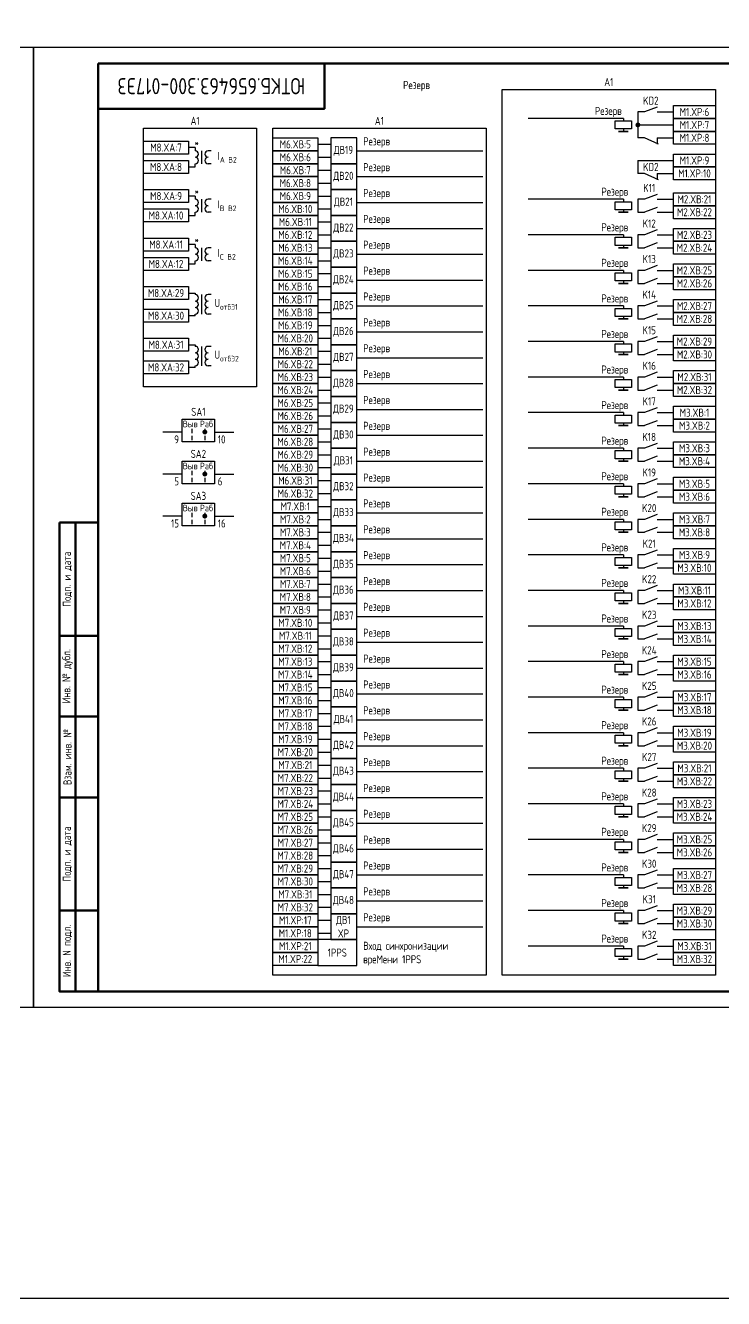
# Model space of a CAD drawing. Header units: millimetres. Extents: x -863 to 2106, y -90 to 586.
# Drawn here: x 837.5 to 1053.5, y -90 to 303.8 of the extents above; entities that cross this region are included whole.
import ezdxf

# ---------------------------------------------------------------- set-up
doc = ezdxf.new("R2010")
doc.units = ezdxf.units.MM
doc.styles.add('Gost_type_A', font='GOST_0.TTF')

# ---------------------------------------------------------------- blocks, each defined once
blk = doc.blocks.new('Формат_А3')
blk.add_lwpolyline([(-420, 297), (0, 297), (0, 0), (-420, 0)], close=True)
at = {"lineweight": 50}
blk.add_lwpolyline([(-400, 292), (-5, 292), (-5, 5), (-400, 5)], close=True, dxfattribs=at)
blk = doc.blocks.new('Штамп угловой верхний')
at = {"lineweight": 50}
blk.add_lwpolyline([(0, 0), (70, 0), (70, -14), (0, -14)], close=True, dxfattribs=at)
blk = doc.blocks.new('Штамп левый нижний')
at = {"lineweight": 50}
for points in [[(-12, 145), (-7, 145), (-7, 110), (-12, 110)], [(-7, 145), (0, 145), (0, 110), (-7, 110)], [(-12, 110), (-7, 110), (-7, 85), (-12, 85)], [(-7, 110), (0, 110), (0, 85), (-7, 85)], [(-12, 85), (-7, 85), (-7, 60), (-12, 60)], [(-7, 85), (0, 85), (0, 60), (-7, 60)], [(-12, 60), (-7, 60), (-7, 25), (-12, 25)], [(-7, 60), (0, 60), (0, 25), (-7, 25)], [(-12, 25), (-7, 25), (-7, 0), (-12, 0)], [(-7, 25), (0, 25), (0, 0), (-7, 0)]]:
    blk.add_lwpolyline(points, close=True, dxfattribs=at)
at = {"char_height": 2.5, "attachment_point": 5, "rotation": 90, "style": 'Gost_type_A'}
for s, insert, width in [('Подп. и дата', (-9.5, 127.5), 35), ('Инв. № дубл.', (-9.5, 97.5), 25), ('Взам. инв. №', (-9.5, 72.5), 25), ('Подп. и дата', (-9.5, 42.5), 35), ('Инв. N подл.', (-9.5, 12.5), 25)]:
    blk.add_mtext(s, dxfattribs=dict(at, insert=insert, width=width))
blk = doc.blocks.new('POINT')
at = {"const_width": 0.75}
blk.add_lwpolyline([(-0.375, 0, 1), (0.375, 0, 1)], format="xyb", close=True, dxfattribs=at)
blk = doc.blocks.new('Переключатель_положение')
for p, q in [((2, 1), (2, -0.34)), ((2, -1.14), (2, -2.49))]:
    blk.add_line(p, q)

msp = doc.modelspace()

# ---------------------------------------------------------------- linework, layer by layer
at = {"ltscale": 1.08}
for p, q in [((1029, 277), (1027, 277)), ((1027, 277), (1027, 269)), ((1033, 277), (1038, 277)), ((1027, 273), (1038, 273)), ((1029, 269), (1027, 269)), ((1033, 269), (1038, 269)), ((1027, 262), (1038, 262)), ((1029, 258), (1027, 258)), ((1033, 258), (1038, 258)), ((1029, 250), (1027, 250)), ((1027, 250), (1027, 246)), ((1033, 250), (1038, 250)), ((1027, 246), (1029, 246)), ((1033, 246), (1038, 246)), ((1029, 239), (1027, 239)), ((1027, 239), (1027, 235)), ((1033, 239), (1038, 239)), ((1027, 235), (1029, 235)), ((1033, 235), (1038, 235)), ((1029, 228), (1027, 228)), ((1027, 228), (1027, 224)), ((1033, 228), (1038, 228)), ((1027, 224), (1029, 224)), ((1033, 224), (1038, 224)), ((1029, 217), (1027, 217)), ((1027, 217), (1027, 213)), ((1033, 217), (1038, 217)), ((1027, 213), (1029, 213)), ((1033, 213), (1038, 213)), ((1029, 206), (1027, 206)), ((1027, 206), (1027, 202)), ((1033, 206), (1038, 206)), ((1027, 202), (1029, 202)), ((1033, 202), (1038, 202)), ((1029, 195), (1027, 195)), ((1027, 195), (1027, 191)), ((1033, 195), (1038, 195)), ((1027, 191), (1029, 191)), ((1033, 191), (1038, 191)), ((1029, 184), (1027, 184)), ((1027, 184), (1027, 180)), ((1033, 184), (1038, 184)), ((1027, 180), (1029, 180)), ((1033, 180), (1038, 180)), ((1029, 173), (1027, 173)), ((1027, 173), (1027, 169)), ((1033, 173), (1038, 173)), ((1027, 169), (1029, 169)), ((1033, 169), (1038, 169)), ((1029, 162), (1027, 162)), ((1027, 162), (1027, 158)), ((1033, 162), (1038, 162)), ((1027, 158), (1029, 158)), ((1033, 158), (1038, 158)), ((1029, 151), (1027, 151)), ((1027, 151), (1027, 147)), ((1033, 151), (1038, 151)), ((1027, 147), (1029, 147)), ((1033, 147), (1038, 147)), ((1029, 140), (1027, 140)), ((1027, 140), (1027, 136)), ((1033, 140), (1038, 140)), ((1027, 136), (1029, 136)), ((1033, 136), (1038, 136)), ((1029, 129), (1027, 129)), ((1027, 129), (1027, 125)), ((1033, 129), (1038, 129)), ((1027, 125), (1029, 125)), ((1033, 125), (1038, 125)), ((1029, 118), (1027, 118)), ((1027, 118), (1027, 114)), ((1033, 118), (1038, 118)), ((1027, 114), (1029, 114)), ((1033, 114), (1038, 114)), ((1029, 107), (1027, 107)), ((1027, 107), (1027, 103)), ((1033, 107), (1038, 107)), ((1027, 103), (1029, 103)), ((1033, 103), (1038, 103)), ((1029, 96), (1027, 96)), ((1027, 96), (1027, 92)), ((1033, 96), (1038, 96)), ((1027, 92), (1029, 92)), ((1033, 92), (1038, 92)), ((1029, 85), (1027, 85)), ((1027, 85), (1027, 81)), ((1033, 85), (1038, 85)), ((1027, 81), (1029, 81)), ((1033, 81), (1038, 81)), ((1029, 74), (1027, 74)), ((1027, 74), (1027, 70)), ((1033, 74), (1038, 74)), ((1027, 70), (1029, 70)), ((1033, 70), (1038, 70)), ((1029, 63), (1027, 63)), ((1027, 63), (1027, 59)), ((1033, 63), (1038, 63)), ((1027, 59), (1029, 59)), ((1033, 59), (1038, 59)), ((1029, 52), (1027, 52)), ((1027, 52), (1027, 48)), ((1033, 52), (1038, 52)), ((1027, 48), (1029, 48)), ((1033, 48), (1038, 48)), ((1029, 41), (1027, 41)), ((1027, 41), (1027, 37)), ((1033, 41), (1038, 41)), ((1027, 37), (1029, 37)), ((1033, 37), (1038, 37)), ((1029, 30), (1027, 30)), ((1027, 30), (1027, 26)), ((1033, 30), (1038, 30)), ((1027, 26), (1029, 26)), ((1033, 26), (1038, 26)), ((1029, 19), (1027, 19)), ((1027, 19), (1027, 15)), ((1033, 19), (1038, 19)), ((1027, 15), (1029, 15)), ((1033, 15), (1038, 15))]:
    msp.add_line(p, q, dxfattribs=at)
at = {"ltscale": 4.32}
for p, q in [((1033, 278.5), (1029, 277)), ((1033.39, 267), (1029, 269)), ((1033.39, 256), (1029, 258)), ((1033, 251.5), (1029, 250)), ((1033, 247.5), (1029, 246)), ((1033, 240.5), (1029, 239)), ((1033, 236.5), (1029, 235)), ((1033, 229.5), (1029, 228)), ((1033, 225.5), (1029, 224)), ((1033, 218.5), (1029, 217)), ((1033, 214.5), (1029, 213)), ((1033, 207.5), (1029, 206)), ((1033, 203.5), (1029, 202)), ((1033, 196.5), (1029, 195)), ((1033, 192.5), (1029, 191)), ((1033, 185.5), (1029, 184)), ((1033, 181.5), (1029, 180)), ((1033, 174.5), (1029, 173)), ((1033, 170.5), (1029, 169)), ((1033, 163.5), (1029, 162)), ((1033, 159.5), (1029, 158)), ((1033, 152.5), (1029, 151)), ((1033, 148.5), (1029, 147)), ((1033, 141.5), (1029, 140)), ((1033, 137.5), (1029, 136)), ((1033, 130.5), (1029, 129)), ((1033, 126.5), (1029, 125)), ((1033, 119.5), (1029, 118)), ((1033, 115.5), (1029, 114)), ((1033, 108.5), (1029, 107)), ((1033, 104.5), (1029, 103)), ((1033, 97.5), (1029, 96)), ((1033, 93.5), (1029, 92)), ((1033, 86.5), (1029, 85)), ((1033, 82.5), (1029, 81)), ((1033, 75.5), (1029, 74)), ((1033, 71.5), (1029, 70)), ((1033, 64.5), (1029, 63)), ((1033, 60.5), (1029, 59)), ((1033, 53.5), (1029, 52)), ((1033, 49.5), (1029, 48)), ((1033, 42.5), (1029, 41)), ((1033, 38.5), (1029, 37)), ((1033, 31.5), (1029, 30)), ((1033, 27.5), (1029, 26)), ((1033, 20.5), (1029, 19)), ((1033, 16.5), (1029, 15))]:
    msp.add_line(p, q, dxfattribs=at)
for p, q in [((1022.5, 275), (993, 275)), ((1022.5, 275), (1022.5, 274.25)), ((1022.5, 271.75), (1022.5, 271)), ((1033, 269), (1033, 267)), ((890, 266), (888, 266)), ((928, 267), (932, 267)), ((940, 265), (979, 265)), ((888, 260), (890, 260)), ((928, 263), (932, 263)), ((1027, 262), (1027, 258)), ((928, 259), (932, 259)), ((940, 257), (979, 257)), ((1033, 258), (1033, 256)), ((928, 255), (932, 255)), ((890, 251), (888, 251)), ((928, 251), (932, 251)), ((940, 249), (979, 249)), ((1022.5, 250), (993, 250)), ((1022.5, 250), (1022.5, 249.25)), ((888, 245), (890, 245)), ((928, 247), (932, 247)), ((1022.5, 246.75), (1022.5, 246)), ((928, 243), (932, 243)), ((940, 241), (979, 241)), ((928, 239), (932, 239)), ((1022.5, 239), (993, 239)), ((1022.5, 239), (1022.5, 238.25)), ((890, 236), (888, 236)), ((928, 235), (932, 235)), ((940, 233), (979, 233)), ((1022.5, 235.75), (1022.5, 235)), ((888, 230), (890, 230)), ((928, 231), (932, 231)), ((928, 227), (932, 227)), ((940, 225), (979, 225)), ((1022.5, 228), (993, 228)), ((1022.5, 228), (1022.5, 227.25)), ((1022.5, 224.75), (1022.5, 224)), ((928, 223), (932, 223)), ((928, 219), (932, 219)), ((940, 217), (979, 217)), ((1022.5, 217), (993, 217)), ((1022.5, 217), (1022.5, 216.25)), ((928, 215), (932, 215)), ((1022.5, 213.75), (1022.5, 213)), ((928, 211), (932, 211)), ((940, 209), (979, 209)), ((928, 207), (932, 207)), ((1022.5, 206), (993, 206)), ((1022.5, 206), (1022.5, 205.25)), ((928, 203), (932, 203)), ((940, 201), (979, 201)), ((1022.5, 202.75), (1022.5, 202)), ((928, 199), (932, 199)), ((928, 195), (932, 195)), ((940, 193), (979, 193)), ((1022.5, 195), (993, 195)), ((1022.5, 195), (1022.5, 194.25)), ((928, 191), (932, 191)), ((1022.5, 191.75), (1022.5, 191)), ((928, 187), (932, 187)), ((928, 183), (932, 183)), ((940, 185), (979, 185)), ((1022.5, 184), (993, 184)), ((1022.5, 184), (1022.5, 183.25)), ((928, 179), (932, 179)), ((1022.5, 180.75), (1022.5, 180)), ((928, 175), (932, 175)), ((940, 177), (979, 177)), ((928, 171), (932, 171)), ((1022.5, 173), (993, 173)), ((1022.5, 173), (1022.5, 172.25)), ((1022.5, 169.75), (1022.5, 169)), ((928, 167), (932, 167)), ((940, 169), (979, 169)), ((928, 163), (932, 163)), ((1022.5, 162), (993, 162)), ((1022.5, 162), (1022.5, 161.25)), ((928, 159), (932, 159)), ((940, 161), (979, 161)), ((1022.5, 158.75), (1022.5, 158)), ((928, 155), (932, 155)), ((928, 151), (932, 151)), ((940, 153), (979, 153)), ((1022.5, 151), (993, 151)), ((1022.5, 151), (1022.5, 150.25)), ((928, 147), (932, 147)), ((1022.5, 147.75), (1022.5, 147)), ((928, 143), (932, 143)), ((940, 145), (979, 145)), ((928, 139), (932, 139)), ((1022.5, 140), (993, 140)), ((1022.5, 140), (1022.5, 139.25)), ((928, 135), (932, 135)), ((940, 137), (979, 137)), ((1022.5, 136.75), (1022.5, 136)), ((928, 131), (932, 131)), ((928, 127), (932, 127)), ((940, 129), (979, 129)), ((1022.5, 129), (993, 129)), ((1022.5, 129), (1022.5, 128.25)), ((928, 123), (932, 123)), ((1022.5, 125.75), (1022.5, 125)), ((928, 119), (932, 119)), ((940, 121), (979, 121)), ((928, 115), (932, 115)), ((1022.5, 118), (993, 118)), ((1022.5, 118), (1022.5, 117.25)), ((1022.5, 114.75), (1022.5, 114)), ((928, 111), (932, 111)), ((940, 113), (979, 113)), ((928, 107), (932, 107)), ((1022.5, 107), (993, 107)), ((1022.5, 107), (1022.5, 106.25)), ((928, 103), (932, 103)), ((940, 105), (979, 105)), ((1022.5, 103.75), (1022.5, 103)), ((928, 99), (932, 99)), ((928, 95), (932, 95)), ((940, 97), (979, 97)), ((1022.5, 96), (993, 96)), ((1022.5, 96), (1022.5, 95.25)), ((928, 91), (932, 91)), ((1022.5, 92.75), (1022.5, 92)), ((928, 87), (932, 87)), ((940, 89), (979, 89)), ((928, 83), (932, 83)), ((1022.5, 85), (993, 85)), ((1022.5, 85), (1022.5, 84.25)), ((928, 79), (932, 79)), ((940, 81), (979, 81)), ((1022.5, 81.75), (1022.5, 81)), ((928, 75), (932, 75)), ((928, 71), (932, 71)), ((940, 73), (979, 73)), ((1022.5, 74), (993, 74)), ((1022.5, 74), (1022.5, 73.25)), ((928, 67), (932, 67)), ((1022.5, 70.75), (1022.5, 70)), ((940, 65), (979, 65)), ((928, 63), (932, 63)), ((1022.5, 63), (993, 63)), ((1022.5, 63), (1022.5, 62.25)), ((1022.5, 59.75), (1022.5, 59)), ((928, 59), (932, 59)), ((940, 57), (979, 57)), ((928, 55), (932, 55)), ((1022.5, 52), (993, 52)), ((1022.5, 52), (1022.5, 51.25)), ((928, 51), (932, 51)), ((940, 49), (979, 49)), ((1022.5, 48.75), (1022.5, 48)), ((928, 47), (932, 47)), ((928, 43), (932, 43)), ((940, 41), (979, 41)), ((1022.5, 41), (993, 41)), ((1022.5, 41), (1022.5, 40.25)), ((928, 39), (932, 39)), ((1022.5, 37.75), (1022.5, 37)), ((928, 35), (932, 35)), ((940, 33), (979, 33)), ((928, 31), (932, 31)), ((1022.5, 30), (993, 30)), ((1022.5, 30), (1022.5, 29.25)), ((928, 27), (932, 27)), ((940, 25), (979, 25)), ((1022.5, 26.75), (1022.5, 26)), ((928, 23), (932, 23)), ((1022.5, 19), (993, 19)), ((1022.5, 19), (1022.5, 18.25)), ((1022.5, 15.75), (1022.5, 15))]:
    msp.add_line(p, q)
at = {"ltscale": 4}
for p, q in [((890, 266), (890, 265)), ((890, 265.5), (890, 265)), ((892, 265), (892, 261)), ((892, 265), (892, 261)), ((895, 265), (894, 265)), ((895, 265), (894, 265)), ((890, 260), (890, 261)), ((895, 261), (894, 261)), ((895, 261), (894, 261)), ((890, 251), (890, 250)), ((890, 250.5), (890, 250)), ((892, 250), (892, 246)), ((892, 250), (892, 246)), ((895, 250), (894, 250)), ((895, 250), (894, 250)), ((890, 245), (890, 246)), ((895, 246), (894, 246)), ((895, 246), (894, 246)), ((890, 236), (890, 235)), ((890, 235.5), (890, 235)), ((892, 235), (892, 231)), ((892, 235), (892, 231)), ((895, 235), (894, 235)), ((895, 235), (894, 235)), ((890, 230), (890, 231)), ((895, 231), (894, 231)), ((895, 231), (894, 231)), ((888, 221), (890, 221)), ((890, 221), (890, 220.5)), ((890, 221), (890, 220.5)), ((892, 220.5), (892, 216.5)), ((892, 218.5), (892, 214.5)), ((895, 220.5), (894, 220.5)), ((890, 214), (888, 214)), ((890, 214), (890, 214.5)), ((895, 214.5), (894, 214.5)), ((888, 205), (890, 205)), ((890, 205), (890, 204.5)), ((890, 205), (890, 204.5)), ((892, 204.5), (892, 200.5)), ((892, 202.5), (892, 198.5)), ((895, 204.5), (894, 204.5)), ((890, 198), (888, 198)), ((890, 198), (890, 198.5)), ((895, 198.5), (894, 198.5)), ((886, 178), (879.99, 178)), ((896, 178), (902.01, 178)), ((886, 165), (879.99, 165)), ((896, 165), (902.01, 165)), ((886, 152), (880, 152)), ((896, 152), (902, 152))]:
    msp.add_line(p, q, dxfattribs=at)
for points in [[(-863, 586), (2106, 586), (2106, -90), (-863, -90)], [(985, 284), (1051, 284), (1051, 10), (985, 10)], [(1038, 279), (1051, 279), (1051, 275), (1038, 275)], [(874, 272), (909, 272), (909, 192), (874, 192)], [(914, 272), (980, 272), (980, 10), (914, 10)], [(1025, 274.25), (1025, 271.75), (1020, 271.75), (1020, 274.25)], [(1038, 275), (1051, 275), (1051, 271), (1038, 271)], [(874, 268), (888, 268), (888, 264), (874, 264)], [(914, 269), (928, 269), (928, 265), (914, 265)], [(1024, 271), (1021, 271)], [(1038, 271), (1051, 271), (1051, 267), (1038, 267)], [(914, 265), (928, 265), (928, 261), (914, 261)], [(1038, 264), (1051, 264), (1051, 260), (1038, 260)], [(874, 262), (888, 262), (888, 258), (874, 258)], [(914, 261), (928, 261), (928, 257), (914, 257)], [(1038, 260), (1051, 260), (1051, 256), (1038, 256)], [(914, 257), (928, 257), (928, 253), (914, 253)], [(874, 253), (888, 253), (888, 249), (874, 249)], [(914, 253), (928, 253), (928, 249), (914, 249)], [(914, 249), (928, 249), (928, 245), (914, 245)], [(1025, 249.25), (1025, 246.75), (1020, 246.75), (1020, 249.25)], [(1038, 252), (1051, 252), (1051, 248), (1038, 248)], [(874, 247), (888, 247), (888, 243), (874, 243)], [(914, 245), (928, 245), (928, 241), (914, 241)], [(1024, 246), (1021, 246)], [(1038, 248), (1051, 248), (1051, 244), (1038, 244)], [(914, 241), (928, 241), (928, 237), (914, 237)], [(1038, 241), (1051, 241), (1051, 237), (1038, 237)], [(874, 238), (888, 238), (888, 234), (874, 234)], [(914, 237), (928, 237), (928, 233), (914, 233)], [(1025, 238.25), (1025, 235.75), (1020, 235.75), (1020, 238.25)], [(1038, 237), (1051, 237), (1051, 233), (1038, 233)], [(914, 233), (928, 233), (928, 229), (914, 229)], [(1024, 235), (1021, 235)], [(874, 232), (888, 232), (888, 228), (874, 228)], [(914, 229), (928, 229), (928, 225), (914, 225)], [(1038, 230), (1051, 230), (1051, 226), (1038, 226)], [(914, 225), (928, 225), (928, 221), (914, 221)], [(1025, 227.25), (1025, 224.75), (1020, 224.75), (1020, 227.25)], [(1038, 226), (1051, 226), (1051, 222), (1038, 222)], [(874, 223), (888, 223), (888, 219), (874, 219)], [(914, 221), (928, 221), (928, 217), (914, 217)], [(1024, 224), (1021, 224)], [(914, 217), (928, 217), (928, 213), (914, 213)], [(1038, 219), (1051, 219), (1051, 215), (1038, 215)], [(874, 216), (888, 216), (888, 212), (874, 212)], [(914, 213), (928, 213), (928, 209), (914, 209)], [(1025, 216.25), (1025, 213.75), (1020, 213.75), (1020, 216.25)], [(1024, 213), (1021, 213)], [(1038, 215), (1051, 215), (1051, 211), (1038, 211)], [(914, 209), (928, 209), (928, 205), (914, 205)], [(874, 207), (888, 207), (888, 203), (874, 203)], [(914, 205), (928, 205), (928, 201), (914, 201)], [(1025, 205.25), (1025, 202.75), (1020, 202.75), (1020, 205.25)], [(1038, 208), (1051, 208), (1051, 204), (1038, 204)], [(914, 201), (928, 201), (928, 197), (914, 197)], [(1024, 202), (1021, 202)], [(1038, 204), (1051, 204), (1051, 200), (1038, 200)], [(874, 200), (888, 200), (888, 196), (874, 196)], [(914, 197), (928, 197), (928, 193), (914, 193)], [(1038, 197), (1051, 197), (1051, 193), (1038, 193)], [(914, 193), (928, 193), (928, 189), (914, 189)], [(1025, 194.25), (1025, 191.75), (1020, 191.75), (1020, 194.25)], [(1038, 193), (1051, 193), (1051, 189), (1038, 189)], [(1024, 191), (1021, 191)], [(914, 189), (928, 189), (928, 185), (914, 185)], [(1038, 186), (1051, 186), (1051, 182), (1038, 182)], [(886, 182), (896, 182), (896, 175), (886, 175)], [(914, 185), (928, 185), (928, 181), (914, 181)], [(1025, 183.25), (1025, 180.75), (1020, 180.75), (1020, 183.25)], [(1038, 182), (1051, 182), (1051, 178), (1038, 178)], [(914, 181), (928, 181), (928, 177), (914, 177)], [(1024, 180), (1021, 180)], [(914, 177), (928, 177), (928, 173), (914, 173)], [(1038, 175), (1051, 175), (1051, 171), (1038, 171)], [(914, 173), (928, 173), (928, 169), (914, 169)], [(1025, 172.25), (1025, 169.75), (1020, 169.75), (1020, 172.25)], [(1038, 171), (1051, 171), (1051, 167), (1038, 167)], [(886, 169), (896, 169), (896, 162), (886, 162)], [(914, 169), (928, 169), (928, 165), (914, 165)], [(1024, 169), (1021, 169)], [(914, 165), (928, 165), (928, 161), (914, 161)], [(1038, 164), (1051, 164), (1051, 160), (1038, 160)], [(914, 161), (928, 161), (928, 157), (914, 157)], [(1025, 161.25), (1025, 158.75), (1020, 158.75), (1020, 161.25)], [(1024, 158), (1021, 158)], [(1038, 160), (1051, 160), (1051, 156), (1038, 156)], [(886, 156), (896, 156), (896, 149), (886, 149)], [(914, 157), (928, 157), (928, 153), (914, 153)], [(914, 153), (928, 153), (928, 149), (914, 149)], [(1025, 150.25), (1025, 147.75), (1020, 147.75), (1020, 150.25)], [(1038, 153), (1051, 153), (1051, 149), (1038, 149)], [(914, 149), (928, 149), (928, 145), (914, 145)], [(1024, 147), (1021, 147)], [(1038, 149), (1051, 149), (1051, 145), (1038, 145)], [(914, 145), (928, 145), (928, 141), (914, 141)], [(1038, 142), (1051, 142), (1051, 138), (1038, 138)], [(914, 141), (928, 141), (928, 137), (914, 137)], [(1025, 139.25), (1025, 136.75), (1020, 136.75), (1020, 139.25)], [(1038, 138), (1051, 138), (1051, 134), (1038, 134)], [(914, 137), (928, 137), (928, 133), (914, 133)], [(1024, 136), (1021, 136)], [(914, 133), (928, 133), (928, 129), (914, 129)], [(1038, 131), (1051, 131), (1051, 127), (1038, 127)], [(914, 129), (928, 129), (928, 125), (914, 125)], [(1025, 128.25), (1025, 125.75), (1020, 125.75), (1020, 128.25)], [(1038, 127), (1051, 127), (1051, 123), (1038, 123)], [(914, 125), (928, 125), (928, 121), (914, 121)], [(1024, 125), (1021, 125)], [(914, 121), (928, 121), (928, 117), (914, 117)], [(1038, 120), (1051, 120), (1051, 116), (1038, 116)], [(914, 117), (928, 117), (928, 113), (914, 113)], [(1025, 117.25), (1025, 114.75), (1020, 114.75), (1020, 117.25)], [(1038, 116), (1051, 116), (1051, 112), (1038, 112)], [(914, 113), (928, 113), (928, 109), (914, 109)], [(1024, 114), (1021, 114)], [(914, 109), (928, 109), (928, 105), (914, 105)], [(1038, 109), (1051, 109), (1051, 105), (1038, 105)], [(914, 105), (928, 105), (928, 101), (914, 101)], [(1025, 106.25), (1025, 103.75), (1020, 103.75), (1020, 106.25)], [(1024, 103), (1021, 103)], [(1038, 105), (1051, 105), (1051, 101), (1038, 101)], [(914, 101), (928, 101), (928, 97), (914, 97)], [(914, 97), (928, 97), (928, 93), (914, 93)], [(1025, 95.25), (1025, 92.75), (1020, 92.75), (1020, 95.25)], [(1038, 98), (1051, 98), (1051, 94), (1038, 94)], [(914, 93), (928, 93), (928, 89), (914, 89)], [(1024, 92), (1021, 92)], [(1038, 94), (1051, 94), (1051, 90), (1038, 90)], [(914, 89), (928, 89), (928, 85), (914, 85)], [(1038, 87), (1051, 87), (1051, 83), (1038, 83)], [(914, 85), (928, 85), (928, 81), (914, 81)], [(1025, 84.25), (1025, 81.75), (1020, 81.75), (1020, 84.25)], [(1038, 83), (1051, 83), (1051, 79), (1038, 79)], [(914, 81), (928, 81), (928, 77), (914, 77)], [(1024, 81), (1021, 81)], [(914, 77), (928, 77), (928, 73), (914, 73)], [(1038, 76), (1051, 76), (1051, 72), (1038, 72)], [(914, 73), (928, 73), (928, 69), (914, 69)], [(1025, 73.25), (1025, 70.75), (1020, 70.75), (1020, 73.25)], [(1038, 72), (1051, 72), (1051, 68), (1038, 68)], [(914, 69), (928, 69), (928, 65), (914, 65)], [(1024, 70), (1021, 70)], [(914, 65), (928, 65), (928, 61), (914, 61)], [(1038, 65), (1051, 65), (1051, 61), (1038, 61)], [(914, 61), (928, 61), (928, 57), (914, 57)], [(1025, 62.25), (1025, 59.75), (1020, 59.75), (1020, 62.25)], [(1038, 61), (1051, 61), (1051, 57), (1038, 57)], [(914, 57), (928, 57), (928, 53), (914, 53)], [(1024, 59), (1021, 59)], [(914, 53), (928, 53), (928, 49), (914, 49)], [(1025, 51.25), (1025, 48.75), (1020, 48.75), (1020, 51.25)], [(1038, 54), (1051, 54), (1051, 50), (1038, 50)], [(914, 49), (928, 49), (928, 45), (914, 45)], [(1024, 48), (1021, 48)], [(1038, 50), (1051, 50), (1051, 46), (1038, 46)], [(914, 45), (928, 45), (928, 41), (914, 41)], [(914, 41), (928, 41), (928, 37), (914, 37)], [(1025, 40.25), (1025, 37.75), (1020, 37.75), (1020, 40.25)], [(1038, 43), (1051, 43), (1051, 39), (1038, 39)], [(914, 37), (928, 37), (928, 33), (914, 33)], [(1024, 37), (1021, 37)], [(1038, 39), (1051, 39), (1051, 35), (1038, 35)], [(914, 33), (928, 33), (928, 29), (914, 29)], [(1038, 32), (1051, 32), (1051, 28), (1038, 28)], [(914, 29), (928, 29), (928, 25), (914, 25)], [(1025, 29.25), (1025, 26.75), (1020, 26.75), (1020, 29.25)], [(1038, 28), (1051, 28), (1051, 24), (1038, 24)], [(914, 25), (928, 25), (928, 21), (914, 21)], [(1024, 26), (1021, 26)], [(914, 21), (928, 21), (928, 17), (914, 17)], [(1038, 21), (1051, 21), (1051, 17), (1038, 17)], [(914, 17), (928, 17), (928, 13), (914, 13)], [(1025, 18.25), (1025, 15.75), (1020, 15.75), (1020, 18.25)], [(1038, 17), (1051, 17), (1051, 13), (1038, 13)], [(1024, 15), (1021, 15)]]:
    msp.add_lwpolyline(points, close=True)
for points in [[(932, 261), (940, 261), (940, 269), (932, 269)], [(932, 253), (940, 253), (940, 261), (932, 261)], [(932, 245), (940, 245), (940, 253), (932, 253)], [(932, 237), (940, 237), (940, 245), (932, 245)], [(932, 229), (940, 229), (940, 237), (932, 237)], [(932, 221), (940, 221), (940, 229), (932, 229)], [(932, 213), (940, 213), (940, 221), (932, 221)], [(932, 205), (940, 205), (940, 213), (932, 213)], [(932, 197), (940, 197), (940, 205), (932, 205)], [(932, 189), (940, 189), (940, 197), (932, 197)], [(932, 181), (940, 181), (940, 189), (932, 189)], [(932, 173), (940, 173), (940, 181), (932, 181)], [(932, 165), (940, 165), (940, 173), (932, 173)], [(932, 157), (940, 157), (940, 165), (932, 165)], [(932, 149), (940, 149), (940, 157), (932, 157)], [(932, 141), (940, 141), (940, 149), (932, 149)], [(932, 133), (940, 133), (940, 141), (932, 141)], [(932, 125), (940, 125), (940, 133), (932, 133)], [(932, 117), (940, 117), (940, 125), (932, 125)], [(932, 109), (940, 109), (940, 117), (932, 117)], [(932, 101), (940, 101), (940, 109), (932, 109)], [(932, 93), (940, 93), (940, 101), (932, 101)], [(932, 85), (940, 85), (940, 93), (932, 93)], [(932, 77), (940, 77), (940, 85), (932, 85)], [(932, 69), (940, 69), (940, 77), (932, 77)], [(932, 61), (940, 61), (940, 69), (932, 69)], [(932, 53), (940, 53), (940, 61), (932, 61)], [(932, 45), (940, 45), (940, 53), (932, 53)], [(932, 37), (940, 37), (940, 45), (932, 45)], [(932, 29), (940, 29), (940, 37), (932, 37)], [(932, 21), (940, 21), (940, 29), (932, 29)], [(928, 13), (940, 13), (940, 21), (928, 21)]]:
    msp.add_lwpolyline(points, close=True, dxfattribs=at)
for centre, start, end in [((890, 264), 270, 90), ((890, 264), 270, 90), ((894, 264), 90, 270), ((894, 264), 90, 270), ((890, 262), 270, 90), ((890, 262), 270, 90), ((894, 262), 90, 270), ((894, 262), 90, 270), ((890, 249), 270, 90), ((890, 249), 270, 90), ((894, 249), 90, 270), ((894, 249), 90, 270), ((890, 247), 270, 90), ((890, 247), 270, 90), ((894, 247), 90, 270), ((894, 247), 90, 270), ((890, 234), 270, 90), ((890, 234), 270, 90), ((890, 232), 270, 90), ((890, 232), 270, 90), ((894, 234), 90, 270), ((894, 234), 90, 270), ((894, 232), 90, 270), ((894, 232), 90, 270), ((890, 219.5), 270, 90), ((890, 217.5), 270, 90), ((894, 219.5), 90, 270), ((894, 219.5), 90, 270), ((894, 217.5), 90, 270), ((894, 217.5), 90, 270), ((890, 215.5), 270, 90), ((894, 215.5), 90, 270), ((890, 203.5), 270, 90), ((890, 201.5), 270, 90), ((894, 203.5), 90, 270), ((894, 203.5), 90, 270), ((894, 201.5), 90, 270), ((894, 201.5), 90, 270), ((890, 199.5), 270, 90), ((894, 199.5), 90, 270)]:
    msp.add_arc(centre, 1, start, end, dxfattribs=at)

# ---------------------------------------------------------------- block references
at = {"color": 1}
for name, p in [('Формат_А3', (840, 0)), ('Формат_А3', (1260, 0)), ('Штамп левый нижний', (860, 5))]:
    msp.add_blockref(name, p, dxfattribs=at)
for name, p in [('Штамп угловой верхний', (860, 292)), ('POINT', (1027, 273)), ('Переключатель_положение', (887, 178)), ('POINT', (893, 178)), ('Переключатель_положение', (891, 178)), ('Переключатель_положение', (887, 165)), ('POINT', (893, 165)), ('Переключатель_положение', (891, 165)), ('Переключатель_положение', (887, 152)), ('POINT', (893, 152)), ('Переключатель_положение', (891, 152))]:
    msp.add_blockref(name, p)

# ---------------------------------------------------------------- texts
at = {"insert": (895, 285), "char_height": 5, "width": 70, "attachment_point": 5, "rotation": 180, "style": 'Gost_type_A'}
msp.add_mtext('ЮТКБ.656463.300-017Э3', dxfattribs=at)
at = {"char_height": 2.5, "style": 'Gost_type_A'}
for s, insert, width, attachment_point, line_spacing_factor in [('A1', (1018, 285), 66, 8, 0.9), ('Резерв', (958.5, 285), 197, 5, 0.9), ('Резерв', (1022, 277), 37, 6, 0.8), ('A1', (890, 273), 32, 8, 0.9), ('A1', (947, 273), 66, 8, 0.9)]:
    msp.add_mtext(s, dxfattribs=dict(at, insert=insert, width=width, attachment_point=attachment_point, line_spacing_factor=line_spacing_factor))
at = {"style": 'Gost_type_A'}
for s, insert, char_height, width, attachment_point in [('KD2', (1031, 280.5), 2.5, 8, 5), ('M1.XP:6', (1044.5, 277), 2.5, 13, 5), ('M1.XP:7', (1044.5, 273), 2.5, 13, 5), ('M6.XВ:5', (921, 267), 2.5, 14, 5), ('Резерв', (942, 266), 2.5, 27.8465, 7), ('M1.XP:8', (1044.5, 269), 2.5, 13, 5), ('M8.XA:7', (881, 266), 2.5, 14, 5), ('*', (890.5, 267.5), 2.5, 3, 5), ('\\A1;I{\\H0.7x;\\S^ A B2;}', (897, 263), 2.5, 8, 4), ('M6.XВ:6', (921, 263), 2.5, 14, 5), ('ДВ19', (935.88, 265), 2.5, 7.7588, 5), ('M8.XA:8', (880.99, 259.99), 2.5, 14.018, 5), ('M6.XВ:7', (921, 259), 2.5, 14, 5), ('Резерв', (942, 258), 2.5, 27.8465, 7), ('KD2', (1031, 260), 2.5, 8, 5), ('M1.XP:9', (1044.5, 262), 2.5, 13, 5), ('M6.XВ:8', (921, 255), 2.5, 14, 5), ('ДВ20', (935.88, 257), 2.5, 7.7588, 5), ('M1.XP:10', (1044.5, 258), 2.5, 13, 5), ('M8.XA:9', (881, 251), 2.5, 14, 5), ('*', (890.5, 252.5), 2.5, 3, 5), ('M6.XВ:9', (921, 251), 2.5, 14, 5), ('Резерв', (942, 250), 2.5, 27.8465, 7), ('Резерв', (1024, 252), 2.5, 31.0015, 6), ('K11', (1030.5, 253.5), 2.5, 5, 5), ('\\A1;I{\\H0.7x;\\S^ B B2;}', (897, 248), 2.5, 8, 4), ('M6.XВ:10', (921, 247), 2.5, 14, 5), ('ДВ21', (935.88, 249), 2.5, 7.7588, 5), ('M2.XВ:21', (1044.5, 250), 2.5, 13, 5), ('M8.XA:10', (880.99, 244.99), 2.5, 14.018, 5), ('M6.XВ:11', (921, 243), 2.5, 14, 5), ('Резерв', (942, 242), 2.5, 27.8465, 7), ('M2.XВ:22', (1044.5, 246), 2.5, 13, 5), ('M6.XВ:12', (921, 239), 2.5, 14, 5), ('ДВ22', (935.88, 241), 2.5, 7.7588, 5), ('Резерв', (1024, 241), 2.5, 31.0015, 6), ('K12', (1030.5, 242.5), 2.5, 5, 5), ('M2.XВ:23', (1044.5, 239), 2.5, 13, 5), ('M8.XA:11', (881, 236), 2.5, 14, 5), ('*', (890.5, 237.5), 2.5, 3, 5), ('M6.XВ:13', (921, 235), 2.5, 14, 5), ('Резерв', (942, 234), 2.5, 27.8465, 7), ('M2.XВ:24', (1044.5, 235), 2.5, 13, 5), ('\\A1;I{\\H0.7x;\\S^ C B2;}', (897, 233), 2.5, 8, 4), ('ДВ23', (935.88, 233), 2.5, 7.7588, 5), ('K13', (1030.5, 231.5), 2.5, 5, 5), ('M8.XA:12', (880.99, 230), 2.5, 14.018, 5), ('M6.XВ:14', (921, 231), 2.5, 14, 5), ('Резерв', (942, 226), 2.5, 27.8465, 7), ('Резерв', (1024, 230), 2.5, 31.0015, 6), ('M2.XВ:25', (1044.5, 228), 2.5, 13, 5), ('M6.XВ:15', (921, 227), 2.5, 14, 5), ('ДВ24', (935.88, 225), 2.5, 7.7588, 5), ('M2.XВ:26', (1044.5, 224), 2.5, 13, 5), ('M8.XA:29', (880.99, 221), 2.5, 14.018, 5), ('M6.XВ:16', (921, 223), 2.5, 14, 5), ('Резерв', (942, 218), 2.5, 27.8465, 7), ('Резерв', (1024, 219), 2.5, 31.0015, 6), ('K14', (1030.5, 220.5), 2.5, 5, 5), ('\\A1;U{\\H0.7x;\\S^ отбЭ1;}', (896, 217.5), 2.5, 12, 4), ('M6.XВ:17', (921, 219), 2.5, 14, 5), ('ДВ25', (935.88, 217), 2.5, 7.7588, 5), ('M2.XВ:27', (1044.5, 217), 2.5, 13, 5), ('M8.XA:30', (880.99, 214), 2.5, 14.018, 5), ('M6.XВ:18', (921, 215), 2.5, 14, 5), ('Резерв', (942, 210), 2.5, 27.8465, 7), ('M2.XВ:28', (1044.5, 213), 2.5, 13, 5), ('M6.XВ:19', (921, 211), 2.5, 14, 5), ('ДВ26', (935.88, 209), 2.5, 7.7588, 5), ('Резерв', (1024, 208), 2.5, 31.0015, 6), ('K15', (1030.5, 209.5), 2.5, 5, 5), ('M8.XA:31', (880.99, 205), 2.5, 14.018, 5), ('M6.XВ:20', (921, 207), 2.5, 14, 5), ('Резерв', (942, 202), 2.5, 27.8465, 7), ('M2.XВ:29', (1044.5, 206), 2.5, 13, 5), ('\\A1;U{\\H0.7x;\\S^ отбЭ2;}', (896, 201.5), 2.5, 12, 4), ('M6.XВ:21', (921, 203), 2.5, 14, 5), ('ДВ27', (935.88, 201), 2.5, 7.7588, 5), ('M2.XВ:30', (1044.5, 202), 2.5, 13, 5), ('M8.XA:32', (880.99, 198), 2.5, 14.018, 5), ('M6.XВ:22', (921, 199), 2.5, 14, 5), ('Резерв', (942, 194), 2.5, 27.8465, 7), ('Резерв', (1024, 197), 2.5, 31.0015, 6), ('K16', (1030.5, 198.5), 2.5, 5, 5), ('M6.XВ:23', (921, 195), 2.5, 14, 5), ('ДВ28', (935.88, 193), 2.5, 7.7588, 5), ('M2.XВ:31', (1044.5, 195), 2.5, 13, 5), ('M6.XВ:24', (921, 191), 2.5, 14, 5), ('Резерв', (942, 186), 2.5, 27.8465, 7), ('M2.XВ:32', (1044.5, 191), 2.5, 13, 5), ('SA1', (891, 183), 2.5, 10, 8), ('M6.XВ:25', (921, 187), 2.5, 14, 5), ('ДВ29', (935.88, 185), 2.5, 7.7588, 5), ('Резерв', (1024, 186), 2.5, 31.0015, 6), ('K17', (1030.5, 187.5), 2.5, 5, 5), ('M3.XВ:1', (1044.5, 184), 2.5, 13, 5), ('Выв', (888.5, 180.5), 2, 5, 5), ('Раб', (893.5, 180.5), 2, 5, 5), ('M6.XВ:26', (921, 183), 2.5, 14, 5), ('Резерв', (942, 178), 2.5, 27.8465, 7), ('M3.XВ:2', (1044.5, 180), 2.5, 13, 5), ('M6.XВ:27', (921, 179), 2.5, 14, 5), ('ДВ30', (935.88, 177), 2.5, 7.7588, 5), ('K18', (1030.5, 176.5), 2.5, 5, 5), ('9', (885, 176.98), 2.5, 5, 3), ('10', (897, 176.98), 2.5, 5, 1), ('M6.XВ:28', (921, 175), 2.5, 14, 5), ('Резерв', (1024, 175), 2.5, 31.0015, 6), ('M3.XВ:3', (1044.5, 173), 2.5, 13, 5), ('SA2', (891, 170), 2.5, 10, 8), ('M6.XВ:29', (921, 171), 2.5, 14, 5), ('ДВ31', (935.88, 169), 2.5, 7.7588, 5), ('Резерв', (942, 170), 2.5, 27.8465, 7), ('M3.XВ:4', (1044.5, 169), 2.5, 13, 5), ('Выв', (888.5, 167.5), 2, 5, 5), ('Раб', (893.5, 167.5), 2, 5, 5), ('M6.XВ:30', (921, 167), 2.5, 14, 5), ('Резерв', (1024, 164), 2.5, 31.0015, 6), ('K19', (1030.5, 165.5), 2.5, 5, 5), ('5', (885, 163.98), 2.5, 5, 3), ('6', (897, 163.98), 2.5, 5, 1), ('M6.XВ:31', (921, 163), 2.5, 14, 5), ('ДВ32', (935.88, 161), 2.5, 7.7588, 5), ('Резерв', (942, 162), 2.5, 27.8465, 7), ('M3.XВ:5', (1044.5, 162), 2.5, 13, 5), ('SA3', (891, 157), 2.5, 10, 8), ('M6.XВ:32', (921, 159), 2.5, 14, 5), ('M3.XВ:6', (1044.5, 158), 2.5, 13, 5), ('Выв', (888.5, 154.5), 2, 5, 5), ('Раб', (893.5, 154.5), 2, 5, 5), ('M7.XВ:1', (921, 155), 2.5, 14, 5), ('ДВ33', (935.88, 153), 2.5, 7.7588, 5), ('Резерв', (942, 154), 2.5, 30.8621, 7), ('Резерв', (1024, 153), 2.5, 31.0015, 6), ('K20', (1030.5, 154.5), 2.5, 5, 5), ('15', (885, 150.98), 2.5, 5, 3), ('16', (897, 150.98), 2.5, 5, 1), ('M7.XВ:2', (921, 151), 2.5, 14, 5), ('M3.XВ:7', (1044.5, 151), 2.5, 13, 5), ('M7.XВ:3', (921, 147), 2.5, 14, 5), ('ДВ34', (935.88, 145), 2.5, 7.7588, 5), ('Резерв', (942, 146), 2.5, 44.8565, 7), ('M3.XВ:8', (1044.5, 147), 2.5, 13, 5), ('M7.XВ:4', (921, 143), 2.5, 14, 5), ('Резерв', (1024, 142), 2.5, 31.0015, 6), ('K21', (1030.5, 143.5), 2.5, 5, 5), ('M7.XВ:5', (921, 139), 2.5, 14, 5), ('ДВ35', (935.88, 137), 2.5, 7.7588, 5), ('Резерв', (942, 138), 2.5, 27.8465, 7), ('M3.XВ:9', (1044.5, 140), 2.5, 13, 5), ('M7.XВ:6', (921, 135), 2.5, 14, 5), ('M3.XВ:10', (1044.5, 136), 2.5, 13, 5), ('M7.XВ:7', (921, 131), 2.5, 14, 5), ('ДВ36', (935.88, 129), 2.5, 7.7588, 5), ('Резерв', (942, 130), 2.5, 27.8465, 7), ('Резерв', (1024, 131), 2.5, 31.0015, 6), ('K22', (1030.5, 132.5), 2.5, 5, 5), ('M3.XВ:11', (1044.5, 129), 2.5, 13, 5), ('M7.XВ:8', (921, 127), 2.5, 14, 5), ('M3.XВ:12', (1044.5, 125), 2.5, 13, 5), ('M7.XВ:9', (921, 123), 2.5, 14, 5), ('ДВ37', (935.88, 121), 2.5, 7.7588, 5), ('Резерв', (942, 122), 2.5, 32.328, 7), ('K23', (1030.5, 121.5), 2.5, 5, 5), ('M7.XВ:10', (921, 119), 2.5, 14, 5), ('Резерв', (1024, 120), 2.5, 31.0015, 6), ('M3.XВ:13', (1044.5, 118), 2.5, 13, 5), ('M7.XВ:11', (921, 115), 2.5, 14, 5), ('ДВ38', (935.88, 113), 2.5, 7.7588, 5), ('Резерв', (942, 114), 2.5, 27.8465, 7), ('M3.XВ:14', (1044.5, 114), 2.5, 13, 5), ('M7.XВ:12', (921, 111), 2.5, 14, 5), ('Резерв', (1024, 109), 2.5, 31.0015, 6), ('K24', (1030.5, 110.5), 2.5, 5, 5), ('M7.XВ:13', (921, 107), 2.5, 14, 5), ('ДВ39', (935.88, 105), 2.5, 7.7588, 5), ('Резерв', (942, 106), 2.5, 27.8465, 7), ('M3.XВ:15', (1044.5, 107), 2.5, 13, 5), ('M7.XВ:14', (921, 103), 2.5, 14, 5), ('M3.XВ:16', (1044.5, 103), 2.5, 13, 5), ('M7.XВ:15', (921, 99), 2.5, 14, 5), ('ДВ40', (935.88, 97), 2.5, 7.7588, 5), ('Резерв', (942, 98), 2.5, 27.8465, 7), ('Резерв', (1024, 98), 2.5, 31.0015, 6), ('K25', (1030.5, 99.5), 2.5, 5, 5), ('M7.XВ:16', (921, 95), 2.5, 14, 5), ('M3.XВ:17', (1044.5, 96), 2.5, 13, 5), ('M7.XВ:17', (921, 91), 2.5, 14, 5), ('Резерв', (942, 90), 2.5, 27.8465, 7), ('M3.XВ:18', (1044.5, 92), 2.5, 13, 5), ('M7.XВ:18', (921, 87), 2.5, 14, 5), ('ДВ41', (935.88, 89), 2.5, 7.7588, 5), ('Резерв', (1024, 87), 2.5, 31.0015, 6), ('K26', (1030.5, 88.5), 2.5, 5, 5), ('M7.XВ:19', (921, 83), 2.5, 14, 5), ('Резерв', (942, 82), 2.5, 27.8465, 7), ('M3.XВ:19', (1044.5, 85), 2.5, 13, 5), ('M7.XВ:20', (921, 79), 2.5, 14, 5), ('ДВ42', (935.88, 81), 2.5, 7.7588, 5), ('K27', (1030.5, 77.5), 2.5, 5, 5), ('M3.XВ:20', (1044.5, 81), 2.5, 13, 5), ('M7.XВ:21', (921, 75), 2.5, 14, 5), ('Резерв', (942, 74), 2.5, 27.8465, 7), ('Резерв', (1024, 76), 2.5, 31.0015, 6), ('M3.XВ:21', (1044.5, 74), 2.5, 13, 5), ('M7.XВ:22', (921, 71), 2.5, 14, 5), ('ДВ43', (935.88, 73), 2.5, 7.7588, 5), ('M3.XВ:22', (1044.5, 70), 2.5, 13, 5), ('M7.XВ:23', (921, 67), 2.5, 14, 5), ('Резерв', (942, 66), 2.5, 27.8465, 7), ('K28', (1030.5, 66.5), 2.5, 5, 5), ('M7.XВ:24', (921, 63), 2.5, 14, 5), ('ДВ44', (935.88, 65), 2.5, 7.7588, 5), ('Резерв', (1024, 65), 2.5, 31.0015, 6), ('M3.XВ:23', (1044.5, 63), 2.5, 13, 5), ('M7.XВ:25', (921, 59), 2.5, 14, 5), ('Резерв', (942, 58), 2.5, 27.8465, 7), ('M3.XВ:24', (1044.5, 59), 2.5, 13, 5), ('M7.XВ:26', (921, 55), 2.5, 14, 5), ('ДВ45', (935.88, 57), 2.5, 7.7588, 5), ('Резерв', (1024, 54), 2.5, 31.0015, 6), ('K29', (1030.5, 55.5), 2.5, 5, 5), ('M7.XВ:27', (921, 51), 2.5, 14, 5), ('Резерв', (942, 50), 2.5, 27.8465, 7), ('M3.XВ:25', (1044.5, 52), 2.5, 13, 5), ('M7.XВ:28', (921, 47), 2.5, 14, 5), ('ДВ46', (935.88, 49), 2.5, 7.7588, 5), ('M3.XВ:26', (1044.5, 48), 2.5, 13, 5), ('M7.XВ:29', (921, 43), 2.5, 14, 5), ('Резерв', (942, 42), 2.5, 27.8465, 7), ('Резерв', (1024, 43), 2.5, 31.0015, 6), ('K30', (1030.5, 44.5), 2.5, 5, 5), ('M7.XВ:30', (921, 39), 2.5, 14, 5), ('ДВ47', (935.88, 41), 2.5, 7.7588, 5), ('M3.XВ:27', (1044.5, 41), 2.5, 13, 5), ('M7.XВ:31', (921, 35), 2.5, 14, 5), ('Резерв', (942, 34), 2.5, 27.8465, 7), ('M3.XВ:28', (1044.5, 37), 2.5, 13, 5), ('M7.XВ:32', (921, 31), 2.5, 14, 5), ('ДВ48', (935.88, 33), 2.5, 7.7588, 5), ('Резерв', (1024, 32), 2.5, 31.0015, 6), ('K31', (1030.5, 33.5), 2.5, 5, 5), ('M1.XP:17', (921, 27), 2.5, 14, 5), ('ДВ1 XP', (935.88, 25), 2.5, 7.7588, 5), ('Резерв', (942, 26), 2.5, 27.8465, 7), ('M3.XВ:29', (1044.5, 30), 2.5, 13, 5), ('M1.XP:18', (921, 23), 2.5, 14, 5), ('K32', (1030.5, 22.5), 2.5, 5, 5), ('M3.XВ:30', (1044.5, 26), 2.5, 13, 5), ('M1.XP:21', (921, 19), 2.5, 14, 5), ('Вход синхронизации\\PвреMени 1PPS', (942, 13), 2.5, 35.9749, 7), ('Резерв', (1024, 21), 2.5, 31.0015, 6), ('M3.XВ:31', (1044.5, 19), 2.5, 13, 5), ('M1.XP:22', (921, 15), 2.5, 14, 5), ('1PPS', (934, 17), 2.5, 12, 5), ('M3.XВ:32', (1044.5, 15), 2.5, 13, 5)]:
    msp.add_mtext(s, dxfattribs=dict(at, insert=insert, char_height=char_height, width=width, attachment_point=attachment_point))

doc.saveas('drawing.dxf')
